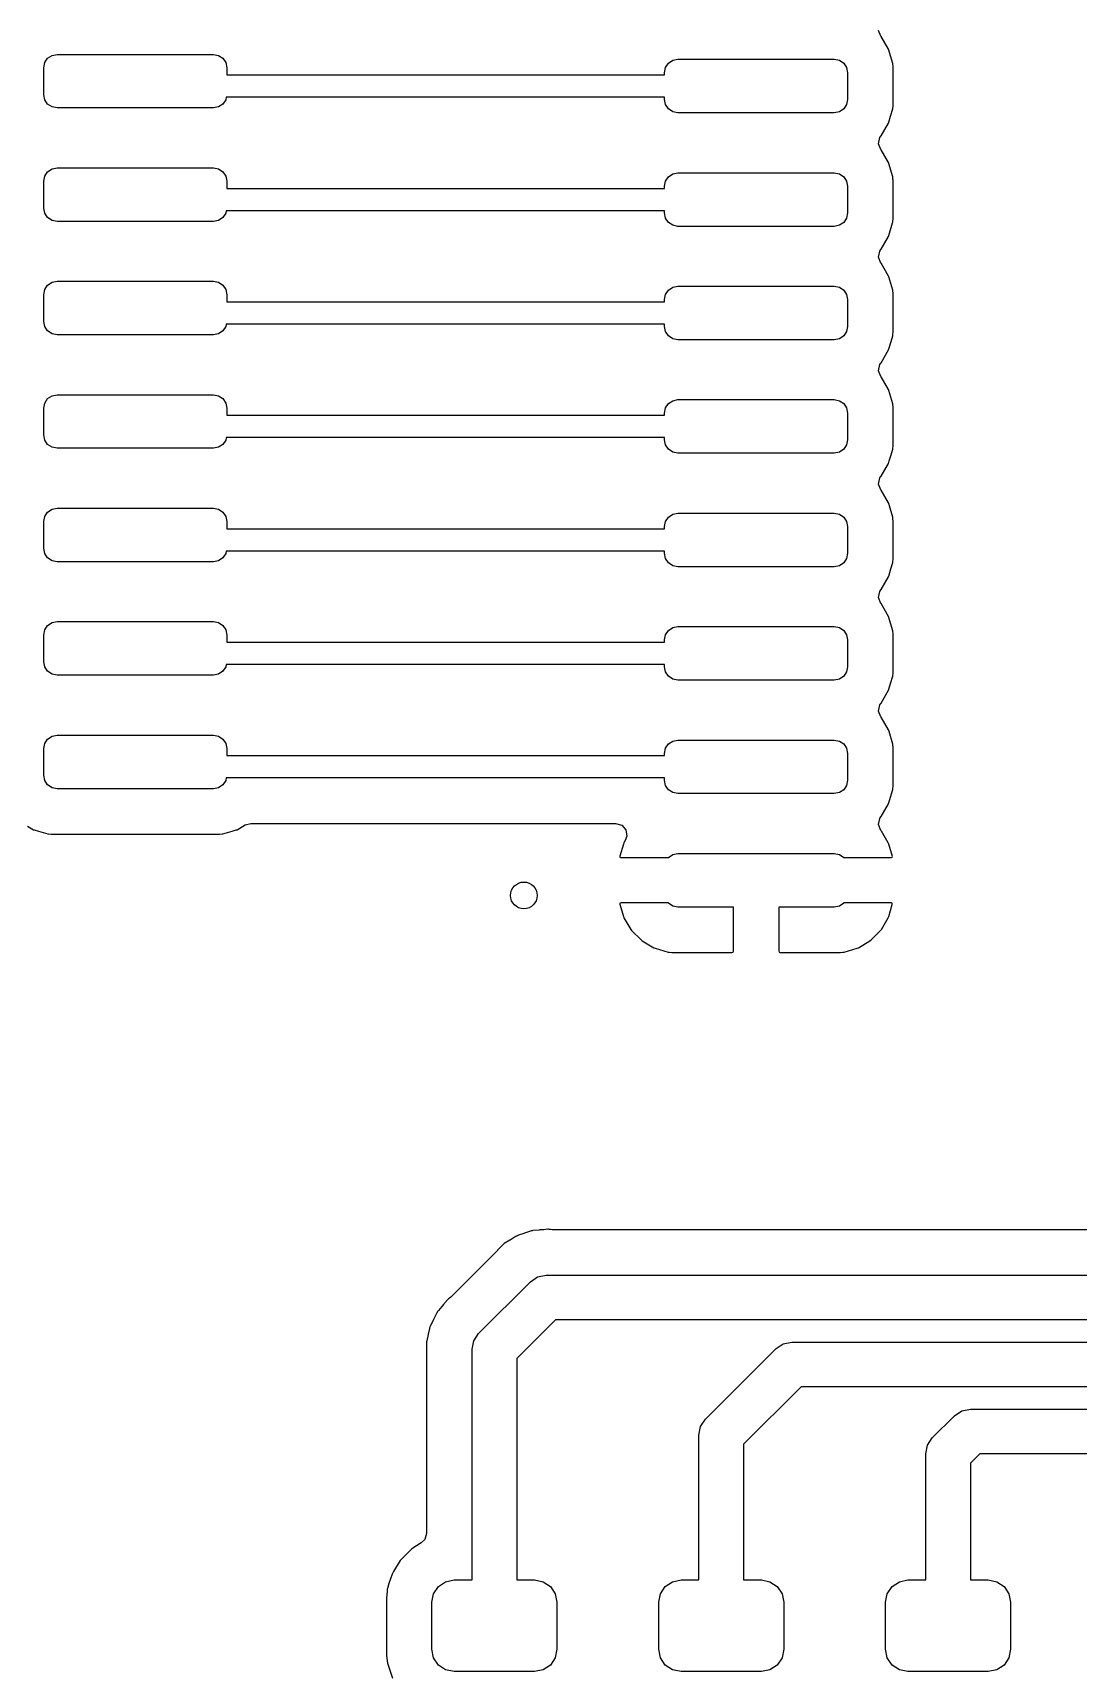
# Model space of a CAD drawing. Extents: x 1.82 to 8.48, y -4.98 to -0.82.
# Drawn here: x 5.719 to 6.179, y -4.368 to -3.645 of the extents above; entities that cross this region are included whole.
import ezdxf

# ---------------------------------------------------------------- set-up
doc = ezdxf.new("R2010")
doc.units = 0
doc.header["$MEASUREMENT"] = 0
doc.layers.add('BLACK', color=7, linetype='CONTINUOUS')

msp = doc.modelspace()

# ---------------------------------------------------------------- linework, layer by layer
at = {"layer": 'BLACK', "linetype": 'CONTINUOUS'}
for p, q in [((6.09239, -3.64687), (6.0914, -3.64434)), ((6.0925, -3.64698), (6.09239, -3.64687)), ((6.09583, -3.65261), (6.0925, -3.64698)), ((5.72515, -3.65665), (5.72707, -3.65537)), ((5.72707, -3.65537), (5.72933, -3.65492)), ((5.72933, -3.65492), (5.79823, -3.65492)), ((5.79823, -3.65492), (5.80049, -3.65537)), ((5.80049, -3.65537), (5.8024, -3.65665)), ((6.09766, -3.6589), (6.09583, -3.65261)), ((5.72343, -3.66083), (5.72387, -3.65857)), ((5.72343, -3.67264), (5.72343, -3.66083)), ((5.72387, -3.65857), (5.72515, -3.65665)), ((5.8024, -3.65665), (5.80368, -3.65857)), ((5.80368, -3.65857), (5.80413, -3.66083)), ((5.80413, -3.66083), (5.80413, -3.66398)), ((5.99705, -3.66299), (5.9975, -3.66073)), ((5.99705, -3.66398), (5.99705, -3.66299)), ((5.9975, -3.66073), (5.99878, -3.65882)), ((5.99878, -3.65882), (6.00069, -3.65754)), ((6.00069, -3.65754), (6.00295, -3.65709)), ((6.00295, -3.65709), (6.07185, -3.65709)), ((6.07185, -3.65709), (6.07411, -3.65754)), ((6.07411, -3.65754), (6.07603, -3.65882)), ((6.07603, -3.65882), (6.07731, -3.66073)), ((6.07731, -3.66073), (6.07776, -3.66299)), ((6.07776, -3.66299), (6.07776, -3.6748)), ((6.09778, -3.66037), (6.09766, -3.6589)), ((6.09778, -3.67742), (6.09778, -3.66037)), ((5.80413, -3.66398), (5.99705, -3.66398)), ((5.72387, -3.6749), (5.72343, -3.67264)), ((5.72515, -3.67681), (5.72387, -3.6749)), ((5.72707, -3.67809), (5.72515, -3.67681)), ((5.8024, -3.67681), (5.80049, -3.67809)), ((5.80368, -3.6749), (5.8024, -3.67681)), ((5.8039, -3.67382), (5.80368, -3.6749)), ((5.99705, -3.67382), (5.8039, -3.67382)), ((5.99705, -3.6748), (5.99705, -3.67382)), ((5.9975, -3.67706), (5.99705, -3.6748)), ((5.99878, -3.67898), (5.9975, -3.67706)), ((6.07731, -3.67706), (6.07603, -3.67898)), ((6.07776, -3.6748), (6.07731, -3.67706)), ((6.09776, -3.67762), (6.09777, -3.67752)), ((6.09777, -3.67752), (6.09778, -3.67742)), ((6.09777, -3.67752), (6.09777, -3.67752)), ((5.72933, -3.67854), (5.72707, -3.67809)), ((5.79823, -3.67854), (5.72933, -3.67854)), ((5.80049, -3.67809), (5.79823, -3.67854)), ((6.00069, -3.68026), (5.99878, -3.67898)), ((6.00295, -3.68071), (6.00069, -3.68026)), ((6.07185, -3.68071), (6.00295, -3.68071)), ((6.07411, -3.68026), (6.07185, -3.68071)), ((6.07603, -3.67898), (6.07411, -3.68026)), ((6.09594, -3.68482), (6.09671, -3.68215)), ((6.09671, -3.68215), (6.09766, -3.67889)), ((6.09766, -3.67889), (6.09776, -3.67762)), ((6.0914, -3.69434), (6.09194, -3.6916)), ((6.09194, -3.6916), (6.09235, -3.69097)), ((6.09235, -3.69097), (6.0925, -3.69082)), ((6.0925, -3.69082), (6.09583, -3.68518)), ((6.09583, -3.68518), (6.09594, -3.68482)), ((6.09239, -3.69687), (6.0914, -3.69434)), ((6.0925, -3.69698), (6.09239, -3.69687)), ((6.09583, -3.70261), (6.0925, -3.69698)), ((5.72515, -3.70665), (5.72707, -3.70537)), ((5.72707, -3.70537), (5.72933, -3.70492)), ((5.72933, -3.70492), (5.79823, -3.70492)), ((5.79823, -3.70492), (5.80049, -3.70537)), ((5.80049, -3.70537), (5.8024, -3.70665)), ((6.09766, -3.7089), (6.09583, -3.70261)), ((5.72343, -3.71083), (5.72387, -3.70857)), ((5.72343, -3.72264), (5.72343, -3.71083)), ((5.72387, -3.70857), (5.72515, -3.70665)), ((5.8024, -3.70665), (5.80368, -3.70857)), ((5.80368, -3.70857), (5.80413, -3.71083)), ((5.80413, -3.71083), (5.80413, -3.71398)), ((5.99705, -3.71299), (5.9975, -3.71073)), ((5.99705, -3.71398), (5.99705, -3.71299)), ((5.9975, -3.71073), (5.99878, -3.70882)), ((5.99878, -3.70882), (6.00069, -3.70754)), ((6.00069, -3.70754), (6.00295, -3.70709)), ((6.00295, -3.70709), (6.07185, -3.70709)), ((6.07185, -3.70709), (6.07411, -3.70754)), ((6.07411, -3.70754), (6.07603, -3.70882)), ((6.07603, -3.70882), (6.07731, -3.71073)), ((6.07731, -3.71073), (6.07776, -3.71299)), ((6.07776, -3.71299), (6.07776, -3.7248)), ((6.09768, -3.70916), (6.09766, -3.7089)), ((6.09775, -3.70999), (6.09768, -3.70916)), ((6.09768, -3.70916), (6.09768, -3.70916)), ((6.09778, -3.71037), (6.09775, -3.70999)), ((6.09778, -3.72742), (6.09778, -3.71037)), ((5.80413, -3.71398), (5.99705, -3.71398)), ((5.72387, -3.7249), (5.72343, -3.72264)), ((5.72515, -3.72681), (5.72387, -3.7249)), ((5.72707, -3.72809), (5.72515, -3.72681)), ((5.72933, -3.72854), (5.72707, -3.72809)), ((5.80049, -3.72809), (5.79823, -3.72854)), ((5.8024, -3.72681), (5.80049, -3.72809)), ((5.80368, -3.7249), (5.8024, -3.72681)), ((5.8039, -3.72382), (5.80368, -3.7249)), ((5.99705, -3.72382), (5.8039, -3.72382)), ((5.99705, -3.7248), (5.99705, -3.72382)), ((5.9975, -3.72706), (5.99705, -3.7248)), ((5.99878, -3.72898), (5.9975, -3.72706)), ((6.07731, -3.72706), (6.07603, -3.72898)), ((6.07776, -3.7248), (6.07731, -3.72706)), ((6.0977, -3.72838), (6.09777, -3.72752)), ((6.09777, -3.72752), (6.09778, -3.72742)), ((6.09777, -3.72752), (6.09777, -3.72752)), ((5.79823, -3.72854), (5.72933, -3.72854)), ((6.00069, -3.73026), (5.99878, -3.72898)), ((6.00295, -3.73071), (6.00069, -3.73026)), ((6.07185, -3.73071), (6.00295, -3.73071)), ((6.07411, -3.73026), (6.07185, -3.73071)), ((6.07603, -3.72898), (6.07411, -3.73026)), ((6.0925, -3.74082), (6.09583, -3.73518)), ((6.09583, -3.73518), (6.09597, -3.73472)), ((6.09597, -3.73472), (6.09759, -3.72913)), ((6.09759, -3.72913), (6.09766, -3.72889)), ((6.09766, -3.72889), (6.0977, -3.72838)), ((6.0914, -3.74434), (6.09194, -3.7416)), ((6.09194, -3.7416), (6.09235, -3.74097)), ((6.09235, -3.74097), (6.0925, -3.74082)), ((6.09239, -3.74687), (6.0914, -3.74434)), ((6.0925, -3.74698), (6.09239, -3.74687)), ((6.09583, -3.75261), (6.0925, -3.74698)), ((5.72387, -3.75857), (5.72515, -3.75665)), ((5.72515, -3.75665), (5.72707, -3.75537)), ((5.72707, -3.75537), (5.72933, -3.75492)), ((5.72933, -3.75492), (5.79823, -3.75492)), ((5.79823, -3.75492), (5.80049, -3.75537)), ((5.80049, -3.75537), (5.8024, -3.75665)), ((5.8024, -3.75665), (5.80368, -3.75857)), ((6.09592, -3.75291), (6.09583, -3.75261)), ((6.09636, -3.75443), (6.09592, -3.75291)), ((6.09592, -3.75291), (6.09592, -3.75291)), ((6.09766, -3.7589), (6.09636, -3.75443)), ((5.72343, -3.76083), (5.72387, -3.75857)), ((5.72343, -3.77264), (5.72343, -3.76083)), ((5.80368, -3.75857), (5.80413, -3.76083)), ((5.80413, -3.76083), (5.80413, -3.76398)), ((5.80413, -3.76398), (5.99705, -3.76398)), ((5.99705, -3.76299), (5.9975, -3.76073)), ((5.99705, -3.76398), (5.99705, -3.76299)), ((5.9975, -3.76073), (5.99878, -3.75882)), ((5.99878, -3.75882), (6.00069, -3.75754)), ((6.00069, -3.75754), (6.00295, -3.75709)), ((6.00295, -3.75709), (6.07185, -3.75709)), ((6.07185, -3.75709), (6.07411, -3.75754)), ((6.07411, -3.75754), (6.07603, -3.75882)), ((6.07603, -3.75882), (6.07731, -3.76073)), ((6.07731, -3.76073), (6.07776, -3.76299)), ((6.07776, -3.76299), (6.07776, -3.7748)), ((6.09768, -3.75916), (6.09766, -3.7589)), ((6.09776, -3.76018), (6.09768, -3.75916)), ((6.09768, -3.75916), (6.09768, -3.75916)), ((6.09778, -3.76037), (6.09776, -3.76018)), ((6.09778, -3.77742), (6.09778, -3.76037)), ((5.72387, -3.7749), (5.72343, -3.77264)), ((5.72515, -3.77681), (5.72387, -3.7749)), ((5.72707, -3.77809), (5.72515, -3.77681)), ((5.72933, -3.77854), (5.72707, -3.77809)), ((5.79823, -3.77854), (5.72933, -3.77854)), ((5.80049, -3.77809), (5.79823, -3.77854)), ((5.8024, -3.77681), (5.80049, -3.77809)), ((5.80368, -3.7749), (5.8024, -3.77681)), ((5.8039, -3.77382), (5.80368, -3.7749)), ((5.99705, -3.77382), (5.8039, -3.77382)), ((5.99705, -3.7748), (5.99705, -3.77382)), ((5.9975, -3.77706), (5.99705, -3.7748)), ((5.99878, -3.77898), (5.9975, -3.77706)), ((6.07731, -3.77706), (6.07603, -3.77898)), ((6.07776, -3.7748), (6.07731, -3.77706)), ((6.09766, -3.77889), (6.09773, -3.77802)), ((6.09773, -3.77802), (6.09777, -3.77752)), ((6.09777, -3.77752), (6.09778, -3.77742)), ((6.09777, -3.77752), (6.09777, -3.77752)), ((6.00069, -3.78026), (5.99878, -3.77898)), ((6.00295, -3.78071), (6.00069, -3.78026)), ((6.07185, -3.78071), (6.00295, -3.78071)), ((6.07411, -3.78026), (6.07185, -3.78071)), ((6.07603, -3.77898), (6.07411, -3.78026)), ((6.0925, -3.79082), (6.09583, -3.78518)), ((6.09583, -3.78518), (6.09622, -3.78384)), ((6.09622, -3.78384), (6.09734, -3.78)), ((6.09734, -3.78), (6.09766, -3.77889)), ((6.0914, -3.79434), (6.09194, -3.7916)), ((6.09194, -3.7916), (6.09235, -3.79097)), ((6.09235, -3.79097), (6.0925, -3.79082)), ((6.09239, -3.79687), (6.0914, -3.79434)), ((6.0925, -3.79698), (6.09239, -3.79687)), ((6.09583, -3.80261), (6.0925, -3.79698)), ((5.72387, -3.80857), (5.72515, -3.80665)), ((5.72515, -3.80665), (5.72707, -3.80537)), ((5.72707, -3.80537), (5.72933, -3.80492)), ((5.72933, -3.80492), (5.79823, -3.80492)), ((5.79823, -3.80492), (5.80049, -3.80537)), ((5.80049, -3.80537), (5.8024, -3.80665)), ((5.8024, -3.80665), (5.80368, -3.80857)), ((5.99878, -3.80882), (6.00069, -3.80754)), ((6.00069, -3.80754), (6.00295, -3.80709)), ((6.00295, -3.80709), (6.07185, -3.80709)), ((6.07185, -3.80709), (6.07411, -3.80754)), ((6.07411, -3.80754), (6.07603, -3.80882)), ((6.09592, -3.80291), (6.09583, -3.80261)), ((6.09597, -3.80308), (6.09592, -3.80291)), ((6.09592, -3.80291), (6.09592, -3.80291)), ((6.09766, -3.8089), (6.09597, -3.80308)), ((5.72343, -3.81083), (5.72387, -3.80857)), ((5.72343, -3.82264), (5.72343, -3.81083)), ((5.80368, -3.80857), (5.80413, -3.81083)), ((5.80413, -3.81083), (5.80413, -3.81398)), ((5.80413, -3.81398), (5.99705, -3.81398)), ((5.99705, -3.81299), (5.9975, -3.81073)), ((5.99705, -3.81398), (5.99705, -3.81299)), ((5.9975, -3.81073), (5.99878, -3.80882)), ((6.07603, -3.80882), (6.07731, -3.81073)), ((6.07731, -3.81073), (6.07776, -3.81299)), ((6.07776, -3.81299), (6.07776, -3.8248)), ((6.09768, -3.80916), (6.09766, -3.8089)), ((6.09776, -3.81023), (6.09768, -3.80916)), ((6.09768, -3.80916), (6.09768, -3.80916)), ((6.09778, -3.81037), (6.09776, -3.81023)), ((6.09778, -3.82742), (6.09778, -3.81037)), ((5.72387, -3.8249), (5.72343, -3.82264)), ((5.72515, -3.82681), (5.72387, -3.8249)), ((5.72707, -3.82809), (5.72515, -3.82681)), ((5.72933, -3.82854), (5.72707, -3.82809)), ((5.79823, -3.82854), (5.72933, -3.82854)), ((5.80049, -3.82809), (5.79823, -3.82854)), ((5.8024, -3.82681), (5.80049, -3.82809)), ((5.80368, -3.8249), (5.8024, -3.82681)), ((5.8039, -3.82382), (5.80368, -3.8249)), ((5.99705, -3.82382), (5.8039, -3.82382)), ((5.99705, -3.8248), (5.99705, -3.82382)), ((5.9975, -3.82706), (5.99705, -3.8248)), ((5.99878, -3.82898), (5.9975, -3.82706)), ((6.00069, -3.83026), (5.99878, -3.82898)), ((6.07603, -3.82898), (6.07411, -3.83026)), ((6.07731, -3.82706), (6.07603, -3.82898)), ((6.07776, -3.8248), (6.07731, -3.82706)), ((6.09695, -3.83134), (6.09766, -3.82889)), ((6.09766, -3.82889), (6.09769, -3.82852)), ((6.09769, -3.82852), (6.09777, -3.82752)), ((6.09777, -3.82752), (6.09778, -3.82742)), ((6.09777, -3.82752), (6.09777, -3.82752)), ((6.00295, -3.83071), (6.00069, -3.83026)), ((6.07185, -3.83071), (6.00295, -3.83071)), ((6.07411, -3.83026), (6.07185, -3.83071)), ((6.0925, -3.84082), (6.09583, -3.83518)), ((6.09583, -3.83518), (6.09614, -3.83412)), ((6.09614, -3.83412), (6.09695, -3.83134)), ((6.0914, -3.84434), (6.09194, -3.8416)), ((6.09194, -3.8416), (6.09235, -3.84097)), ((6.09235, -3.84097), (6.0925, -3.84082)), ((6.09239, -3.84687), (6.0914, -3.84434)), ((6.0925, -3.84698), (6.09239, -3.84687)), ((6.09583, -3.85261), (6.0925, -3.84698)), ((5.72387, -3.85857), (5.72515, -3.85665)), ((5.72515, -3.85665), (5.72707, -3.85537)), ((5.72707, -3.85537), (5.72933, -3.85492)), ((5.72933, -3.85492), (5.79823, -3.85492)), ((5.79823, -3.85492), (5.80049, -3.85537)), ((5.80049, -3.85537), (5.8024, -3.85665)), ((5.8024, -3.85665), (5.80368, -3.85857)), ((5.99878, -3.85882), (6.00069, -3.85754)), ((6.00069, -3.85754), (6.00295, -3.85709)), ((6.00295, -3.85709), (6.07185, -3.85709)), ((6.07185, -3.85709), (6.07411, -3.85754)), ((6.07411, -3.85754), (6.07603, -3.85882)), ((6.09592, -3.85291), (6.09583, -3.85261)), ((6.09652, -3.85497), (6.09592, -3.85291)), ((6.09592, -3.85291), (6.09592, -3.85291)), ((6.09766, -3.8589), (6.09652, -3.85497)), ((5.72343, -3.86083), (5.72387, -3.85857)), ((5.72343, -3.87264), (5.72343, -3.86083)), ((5.80368, -3.85857), (5.80413, -3.86083)), ((5.80413, -3.86083), (5.80413, -3.86398)), ((5.80413, -3.86398), (5.99705, -3.86398)), ((5.99705, -3.86299), (5.9975, -3.86073)), ((5.99705, -3.86398), (5.99705, -3.86299)), ((5.9975, -3.86073), (5.99878, -3.85882)), ((6.07603, -3.85882), (6.07731, -3.86073)), ((6.07731, -3.86073), (6.07776, -3.86299)), ((6.07776, -3.86299), (6.07776, -3.8748)), ((6.09768, -3.85916), (6.09766, -3.8589)), ((6.09775, -3.86007), (6.09768, -3.85916)), ((6.09768, -3.85916), (6.09768, -3.85916)), ((6.09778, -3.86037), (6.09775, -3.86007)), ((6.09778, -3.87742), (6.09778, -3.86037)), ((5.72387, -3.8749), (5.72343, -3.87264)), ((5.72515, -3.87681), (5.72387, -3.8749)), ((5.72707, -3.87809), (5.72515, -3.87681)), ((5.72933, -3.87854), (5.72707, -3.87809)), ((5.79823, -3.87854), (5.72933, -3.87854)), ((5.80049, -3.87809), (5.79823, -3.87854)), ((5.8024, -3.87681), (5.80049, -3.87809)), ((5.80368, -3.8749), (5.8024, -3.87681)), ((5.8039, -3.87382), (5.80368, -3.8749)), ((5.99705, -3.87382), (5.8039, -3.87382)), ((5.99705, -3.8748), (5.99705, -3.87382)), ((5.9975, -3.87706), (5.99705, -3.8748)), ((5.99878, -3.87898), (5.9975, -3.87706)), ((6.00069, -3.88026), (5.99878, -3.87898)), ((6.07603, -3.87898), (6.07411, -3.88026)), ((6.07731, -3.87706), (6.07603, -3.87898)), ((6.07776, -3.8748), (6.07731, -3.87706)), ((6.09684, -3.8817), (6.09766, -3.87889)), ((6.09766, -3.87889), (6.0977, -3.8784)), ((6.0977, -3.8784), (6.09777, -3.87752)), ((6.09777, -3.87752), (6.09778, -3.87742)), ((6.09777, -3.87752), (6.09777, -3.87752)), ((6.00295, -3.88071), (6.00069, -3.88026)), ((6.07185, -3.88071), (6.00295, -3.88071)), ((6.07411, -3.88026), (6.07185, -3.88071)), ((6.0925, -3.89082), (6.09583, -3.88518)), ((6.09583, -3.88518), (6.09594, -3.88482)), ((6.09594, -3.88482), (6.09684, -3.8817)), ((6.0914, -3.89434), (6.09194, -3.8916)), ((6.09194, -3.8916), (6.09235, -3.89097)), ((6.09235, -3.89097), (6.0925, -3.89082)), ((6.09239, -3.89687), (6.0914, -3.89434)), ((6.0925, -3.89698), (6.09239, -3.89687)), ((6.09583, -3.90261), (6.0925, -3.89698)), ((5.72343, -3.91083), (5.72387, -3.90857)), ((5.72387, -3.90857), (5.72515, -3.90665)), ((5.72515, -3.90665), (5.72707, -3.90537)), ((5.72707, -3.90537), (5.72933, -3.90492)), ((5.72933, -3.90492), (5.79823, -3.90492)), ((5.79823, -3.90492), (5.80049, -3.90537)), ((5.80049, -3.90537), (5.8024, -3.90665)), ((5.8024, -3.90665), (5.80368, -3.90857)), ((5.80368, -3.90857), (5.80413, -3.91083)), ((5.99878, -3.90882), (6.00069, -3.90754)), ((6.00069, -3.90754), (6.00295, -3.90709)), ((6.00295, -3.90709), (6.07185, -3.90709)), ((6.07185, -3.90709), (6.07411, -3.90754)), ((6.07411, -3.90754), (6.07603, -3.90882)), ((6.09766, -3.9089), (6.09583, -3.90261)), ((5.72343, -3.92264), (5.72343, -3.91083)), ((5.80413, -3.91083), (5.80413, -3.91398)), ((5.80413, -3.91398), (5.99705, -3.91398)), ((5.99705, -3.91299), (5.9975, -3.91073)), ((5.99705, -3.91398), (5.99705, -3.91299)), ((5.9975, -3.91073), (5.99878, -3.90882)), ((6.07603, -3.90882), (6.07731, -3.91073)), ((6.07731, -3.91073), (6.07776, -3.91299)), ((6.07776, -3.91299), (6.07776, -3.9248)), ((6.09778, -3.91037), (6.09766, -3.9089)), ((6.09778, -3.92742), (6.09778, -3.91037)), ((5.72387, -3.9249), (5.72343, -3.92264)), ((5.72515, -3.92681), (5.72387, -3.9249)), ((5.72707, -3.92809), (5.72515, -3.92681)), ((5.72933, -3.92854), (5.72707, -3.92809)), ((5.79823, -3.92854), (5.72933, -3.92854)), ((5.80049, -3.92809), (5.79823, -3.92854)), ((5.8024, -3.92681), (5.80049, -3.92809)), ((5.80368, -3.9249), (5.8024, -3.92681)), ((5.8039, -3.92382), (5.80368, -3.9249)), ((5.99705, -3.92382), (5.8039, -3.92382)), ((5.99705, -3.9248), (5.99705, -3.92382)), ((5.9975, -3.92706), (5.99705, -3.9248)), ((5.99878, -3.92898), (5.9975, -3.92706)), ((6.00069, -3.93026), (5.99878, -3.92898)), ((6.00295, -3.93071), (6.00069, -3.93026)), ((6.07411, -3.93026), (6.07185, -3.93071)), ((6.07603, -3.92898), (6.07411, -3.93026)), ((6.07731, -3.92706), (6.07603, -3.92898)), ((6.07776, -3.9248), (6.07731, -3.92706)), ((6.09671, -3.93217), (6.09766, -3.92889)), ((6.09766, -3.92889), (6.09778, -3.92742)), ((6.07185, -3.93071), (6.00295, -3.93071)), ((6.0925, -3.94082), (6.09583, -3.93518)), ((6.09583, -3.93518), (6.09599, -3.93465)), ((6.09599, -3.93465), (6.09671, -3.93217)), ((6.0914, -3.94434), (6.09194, -3.9416)), ((6.09239, -3.94687), (6.0914, -3.94434)), ((6.09194, -3.9416), (6.09235, -3.94097)), ((6.09235, -3.94097), (6.0925, -3.94082)), ((6.0925, -3.94698), (6.09239, -3.94687)), ((6.09583, -3.95261), (6.0925, -3.94698)), ((5.72343, -3.96083), (5.72387, -3.95857)), ((5.72387, -3.95857), (5.72515, -3.95665)), ((5.72515, -3.95665), (5.72707, -3.95537)), ((5.72707, -3.95537), (5.72933, -3.95492)), ((5.72933, -3.95492), (5.79823, -3.95492)), ((5.79823, -3.95492), (5.80049, -3.95537)), ((5.80049, -3.95537), (5.8024, -3.95665)), ((5.8024, -3.95665), (5.80368, -3.95857)), ((5.80368, -3.95857), (5.80413, -3.96083)), ((5.9975, -3.96073), (5.99878, -3.95882)), ((5.99878, -3.95882), (6.00069, -3.95754)), ((6.00069, -3.95754), (6.00295, -3.95709)), ((6.00295, -3.95709), (6.07185, -3.95709)), ((6.07185, -3.95709), (6.07411, -3.95754)), ((6.07411, -3.95754), (6.07603, -3.95882)), ((6.07603, -3.95882), (6.07731, -3.96073)), ((6.09592, -3.95291), (6.09583, -3.95261)), ((6.09603, -3.9533), (6.09592, -3.95291)), ((6.09592, -3.95291), (6.09592, -3.95291)), ((6.09766, -3.9589), (6.09603, -3.9533)), ((6.09768, -3.95916), (6.09766, -3.9589)), ((6.09777, -3.96028), (6.09768, -3.95916)), ((6.09768, -3.95916), (6.09768, -3.95916)), ((5.72343, -3.97264), (5.72343, -3.96083)), ((5.80413, -3.96083), (5.80413, -3.96398)), ((5.80413, -3.96398), (5.99705, -3.96398)), ((5.99705, -3.96299), (5.9975, -3.96073)), ((5.99705, -3.96398), (5.99705, -3.96299)), ((6.07731, -3.96073), (6.07776, -3.96299)), ((6.07776, -3.96299), (6.07776, -3.9748)), ((6.09778, -3.96037), (6.09777, -3.96028)), ((6.09778, -3.97742), (6.09778, -3.96037)), ((5.72387, -3.9749), (5.72343, -3.97264)), ((5.72515, -3.97681), (5.72387, -3.9749)), ((5.72707, -3.97809), (5.72515, -3.97681)), ((5.72933, -3.97854), (5.72707, -3.97809)), ((5.79823, -3.97854), (5.72933, -3.97854)), ((5.80049, -3.97809), (5.79823, -3.97854)), ((5.8024, -3.97681), (5.80049, -3.97809)), ((5.80368, -3.9749), (5.8024, -3.97681)), ((5.8039, -3.97382), (5.80368, -3.9749)), ((5.99705, -3.97382), (5.8039, -3.97382)), ((5.99705, -3.9748), (5.99705, -3.97382)), ((5.9975, -3.97706), (5.99705, -3.9748)), ((5.99878, -3.97898), (5.9975, -3.97706)), ((6.00069, -3.98026), (5.99878, -3.97898)), ((6.00295, -3.98071), (6.00069, -3.98026)), ((6.07185, -3.98071), (6.00295, -3.98071)), ((6.07411, -3.98026), (6.07185, -3.98071)), ((6.07603, -3.97898), (6.07411, -3.98026)), ((6.07731, -3.97706), (6.07603, -3.97898)), ((6.07776, -3.9748), (6.07731, -3.97706)), ((6.09583, -3.98518), (6.09766, -3.97889)), ((6.09766, -3.97889), (6.09769, -3.97847)), ((6.09769, -3.97847), (6.09777, -3.97752)), ((6.09777, -3.97752), (6.09778, -3.97742)), ((6.09777, -3.97752), (6.09777, -3.97752)), ((6.0925, -3.99082), (6.09583, -3.98518)), ((5.71631, -3.99506), (5.71895, -3.99662)), ((5.80861, -3.99662), (5.81214, -3.99453)), ((5.81214, -3.99453), (5.81467, -3.99384)), ((5.81467, -3.99384), (5.97549, -3.99384)), ((5.97549, -3.99384), (5.97817, -3.99463)), ((5.97817, -3.99463), (5.98, -3.99674)), ((6.09139, -3.99435), (6.09193, -3.99161)), ((6.09241, -3.99695), (6.09139, -3.99435)), ((6.09193, -3.99161), (6.09234, -3.99098)), ((6.09234, -3.99098), (6.0925, -3.99082)), ((5.71895, -3.99662), (5.71925, -3.99671)), ((5.71925, -3.99671), (5.71925, -3.99671)), ((5.71925, -3.99671), (5.72111, -3.99725)), ((5.72111, -3.99725), (5.72524, -3.99845)), ((5.72524, -3.99845), (5.7255, -3.99847)), ((5.7255, -3.99847), (5.7255, -3.99847)), ((5.7255, -3.99847), (5.72662, -3.99856)), ((5.72662, -3.99856), (5.72662, -3.99856)), ((5.72662, -3.99856), (5.72671, -3.99856)), ((5.72671, -3.99856), (5.80085, -3.99856)), ((5.80085, -3.99856), (5.80094, -3.99856)), ((5.80094, -3.99856), (5.80206, -3.99847)), ((5.80094, -3.99856), (5.80094, -3.99856)), ((5.80206, -3.99847), (5.80232, -3.99845)), ((5.80206, -3.99847), (5.80206, -3.99847)), ((5.80232, -3.99845), (5.80645, -3.99725)), ((5.80645, -3.99725), (5.80831, -3.99671)), ((5.80831, -3.99671), (5.80861, -3.99662)), ((5.80831, -3.99671), (5.80831, -3.99671)), ((5.97915, -4.00235), (5.9789, -4.00292)), ((5.97976, -4.00132), (5.97915, -4.00235)), ((5.9804, -3.99951), (5.97976, -4.00132)), ((5.98, -3.99674), (5.9804, -3.99951)), ((6.09264, -3.99726), (6.09241, -3.99695)), ((6.09566, -4.00235), (6.09264, -3.99726)), ((6.0959, -4.00292), (6.09566, -4.00235)), ((5.9789, -4.00292), (5.97736, -4.00821)), ((5.97736, -4.00821), (5.97737, -4.00877)), ((5.97737, -4.00877), (5.97765, -4.0089)), ((5.97765, -4.0089), (5.99872, -4.0089)), ((5.99872, -4.0089), (5.99878, -4.00882)), ((5.99878, -4.00882), (6.00069, -4.00754)), ((6.00069, -4.00754), (6.00295, -4.00709)), ((6.00295, -4.00709), (6.07185, -4.00709)), ((6.07185, -4.00709), (6.07411, -4.00754)), ((6.07411, -4.00754), (6.07603, -4.00882)), ((6.07603, -4.00882), (6.07608, -4.0089)), ((6.07608, -4.0089), (6.09692, -4.0089)), ((6.0975, -4.00843), (6.0959, -4.00292)), ((6.09692, -4.0089), (6.09746, -4.00874)), ((6.09746, -4.00874), (6.0975, -4.00843)), ((5.97735, -4.02905), (5.9773, -4.02937)), ((5.9773, -4.02937), (5.9789, -4.03487)), ((5.97788, -4.0289), (5.97735, -4.02905)), ((5.99872, -4.0289), (5.97788, -4.0289)), ((5.99878, -4.02898), (5.99872, -4.0289)), ((6.00069, -4.03026), (5.99878, -4.02898)), ((6.00295, -4.03071), (6.00069, -4.03026)), ((6.0274, -4.03071), (6.00295, -4.03071)), ((6.0274, -4.05018), (6.0274, -4.03071)), ((6.07185, -4.03071), (6.0474, -4.03071)), ((6.0474, -4.03071), (6.0474, -4.05)), ((6.07411, -4.03026), (6.07185, -4.03071)), ((6.07603, -4.02898), (6.07411, -4.03026)), ((6.07608, -4.0289), (6.07603, -4.02898)), ((6.09715, -4.0289), (6.07608, -4.0289)), ((6.0959, -4.03487), (6.09744, -4.02958)), ((6.09744, -4.02903), (6.09715, -4.0289)), ((6.09744, -4.02958), (6.09744, -4.02903)), ((5.9789, -4.03487), (5.97915, -4.03544)), ((5.97915, -4.03544), (5.98216, -4.04054)), ((6.09264, -4.04054), (6.09566, -4.03544)), ((6.09566, -4.03544), (6.0959, -4.03487)), ((5.98216, -4.04054), (5.98254, -4.04103)), ((5.98254, -4.04103), (5.98673, -4.04521)), ((5.98673, -4.04521), (5.98722, -4.04559)), ((5.98722, -4.04559), (5.99231, -4.04861)), ((6.08249, -4.04861), (6.08759, -4.04559)), ((6.08759, -4.04559), (6.08807, -4.04521)), ((6.08807, -4.04521), (6.09226, -4.04103)), ((6.09226, -4.04103), (6.09264, -4.04054)), ((5.99231, -4.04861), (5.99288, -4.04885)), ((5.99288, -4.04885), (5.99862, -4.05052)), ((5.99862, -4.05052), (5.99912, -4.05061)), ((5.99912, -4.05061), (6.00024, -4.0507)), ((6.00024, -4.0507), (6.00043, -4.05071)), ((6.00043, -4.05071), (6.02669, -4.05071)), ((6.02669, -4.05071), (6.02729, -4.05053)), ((6.02729, -4.05053), (6.02734, -4.05048)), ((6.02734, -4.05048), (6.0274, -4.05018)), ((6.0474, -4.05), (6.04758, -4.0506)), ((6.04758, -4.0506), (6.04763, -4.05064)), ((6.04763, -4.05064), (6.04793, -4.05071)), ((6.04793, -4.05071), (6.07437, -4.05071)), ((6.07437, -4.05071), (6.07456, -4.0507)), ((6.07456, -4.0507), (6.07568, -4.05061)), ((6.07568, -4.05061), (6.07618, -4.05052)), ((6.07618, -4.05052), (6.08192, -4.04885)), ((6.08192, -4.04885), (6.08249, -4.04861)), ((5.93118, -4.17603), (5.92902, -4.17745)), ((5.93142, -4.17587), (5.93118, -4.17603)), ((5.93118, -4.17603), (5.93118, -4.17603)), ((5.93169, -4.17577), (5.93142, -4.17587)), ((5.9319, -4.17567), (5.93169, -4.17577)), ((5.93212, -4.17557), (5.9319, -4.17567)), ((5.93237, -4.17542), (5.93212, -4.17557)), ((5.93264, -4.17533), (5.93237, -4.17542)), ((5.9351, -4.17453), (5.93264, -4.17533)), ((5.93264, -4.17533), (5.93264, -4.17533)), ((5.93526, -4.17448), (5.9351, -4.17453)), ((5.93797, -4.1735), (5.93526, -4.17448)), ((5.93825, -4.17346), (5.93797, -4.1735)), ((5.93848, -4.17341), (5.93825, -4.17346)), ((5.93872, -4.17336), (5.93848, -4.17341)), ((5.93899, -4.17327), (5.93872, -4.17336)), ((5.94186, -4.17304), (5.93899, -4.17327)), ((5.94203, -4.17302), (5.94186, -4.17304)), ((5.94248, -4.17297), (5.94203, -4.17302)), ((5.94299, -4.17291), (5.94248, -4.17297)), ((5.94314, -4.17289), (5.94299, -4.17291)), ((5.94299, -4.17291), (5.94299, -4.17291)), ((5.94346, -4.17289), (5.94314, -4.17289)), ((5.94386, -4.17288), (5.94346, -4.17289)), ((5.94564, -4.17273), (5.94386, -4.17288)), ((5.94593, -4.17271), (5.94564, -4.17273)), ((5.94564, -4.17273), (5.94564, -4.17273)), ((5.94622, -4.17275), (5.94593, -4.17271)), ((5.94678, -4.17284), (5.94622, -4.17275)), ((5.94622, -4.17275), (5.94622, -4.17275)), ((5.94752, -4.17289), (5.94678, -4.17284)), ((6.54982, -4.17289), (5.94752, -4.17289)), ((5.92341, -4.182), (5.9028, -4.20261)), ((5.9235, -4.1819), (5.92341, -4.182)), ((5.92438, -4.18098), (5.9235, -4.1819)), ((5.9256, -4.17969), (5.92438, -4.18098)), ((5.92584, -4.17953), (5.9256, -4.17969)), ((5.92596, -4.17943), (5.92584, -4.17953)), ((5.92608, -4.17932), (5.92596, -4.17943)), ((5.92641, -4.17903), (5.92608, -4.17932)), ((5.92608, -4.17932), (5.92608, -4.17932)), ((5.92887, -4.17754), (5.92641, -4.17903)), ((5.92902, -4.17745), (5.92887, -4.17754)), ((5.91509, -4.21863), (5.93792, -4.1958)), ((5.93792, -4.1958), (5.94112, -4.19366)), ((5.94112, -4.19366), (5.94488, -4.19291)), ((5.94488, -4.19291), (5.94488, -4.19291)), ((5.94488, -4.19291), (6.57073, -4.19291)), ((5.90136, -4.20382), (5.9002, -4.20519)), ((5.90154, -4.2036), (5.90136, -4.20382)), ((5.90136, -4.20382), (5.90136, -4.20382)), ((5.90177, -4.20343), (5.90154, -4.2036)), ((5.90223, -4.2031), (5.90177, -4.20343)), ((5.90177, -4.20343), (5.90177, -4.20343)), ((5.9028, -4.20261), (5.90223, -4.2031)), ((5.89647, -4.20979), (5.89525, -4.2124)), ((5.89665, -4.20957), (5.89647, -4.20979)), ((5.89677, -4.20936), (5.89665, -4.20957)), ((5.8969, -4.20917), (5.89677, -4.20936)), ((5.89703, -4.20891), (5.8969, -4.20917)), ((5.89735, -4.20853), (5.89703, -4.20891)), ((5.89889, -4.20672), (5.89735, -4.20853)), ((5.899, -4.20658), (5.89889, -4.20672)), ((5.89961, -4.20582), (5.899, -4.20658)), ((5.8997, -4.20571), (5.89961, -4.20582)), ((5.89992, -4.20548), (5.8997, -4.20571)), ((5.9002, -4.20519), (5.89992, -4.20548)), ((5.8929, -4.21908), (5.89221, -4.22187)), ((5.89293, -4.21891), (5.8929, -4.21908)), ((5.89346, -4.21638), (5.89293, -4.21891)), ((5.89352, -4.2161), (5.89346, -4.21638)), ((5.89346, -4.21638), (5.89346, -4.21638)), ((5.89364, -4.21584), (5.89352, -4.2161)), ((5.89372, -4.21561), (5.89364, -4.21584)), ((5.8938, -4.21539), (5.89372, -4.21561)), ((5.89387, -4.21511), (5.8938, -4.21539)), ((5.89517, -4.21255), (5.89387, -4.21511)), ((5.89525, -4.2124), (5.89517, -4.21255)), ((5.91295, -4.22182), (5.91509, -4.21863)), ((5.94896, -4.2126), (5.93189, -4.22967)), ((6.5748, -4.2126), (5.94896, -4.2126)), ((5.89216, -4.22264), (5.8921, -4.22292)), ((5.8921, -4.22292), (5.89211, -4.22321)), ((5.89211, -4.22321), (5.89218, -4.22597)), ((5.89217, -4.22247), (5.89216, -4.22264)), ((5.89218, -4.22231), (5.89217, -4.22247)), ((5.89219, -4.22231), (5.89218, -4.22231)), ((5.89218, -4.22597), (5.89219, -4.2261)), ((5.89221, -4.22187), (5.89219, -4.22231)), ((5.89219, -4.2261), (5.89219, -4.30674)), ((5.9122, -4.22559), (5.91295, -4.22182)), ((5.9122, -4.32726), (5.9122, -4.22559)), ((6.01509, -4.25643), (6.04619, -4.22532)), ((6.04619, -4.22532), (6.04938, -4.22319)), ((6.04619, -4.22532), (6.04619, -4.22532)), ((6.04938, -4.22319), (6.05315, -4.22244)), ((6.05315, -4.22244), (6.05315, -4.22244)), ((6.05315, -4.22244), (6.59041, -4.22244)), ((5.93189, -4.22967), (5.93189, -4.32726)), ((6.05723, -4.24213), (6.03189, -4.26746)), ((6.59449, -4.24213), (6.05723, -4.24213)), ((6.11509, -4.26469), (6.12493, -4.25485)), ((6.12493, -4.25485), (6.12812, -4.25272)), ((6.12493, -4.25485), (6.12493, -4.25485)), ((6.12812, -4.25272), (6.13189, -4.25197)), ((6.13189, -4.25197), (6.60025, -4.25197)), ((6.0122, -4.26339), (6.01295, -4.25962)), ((6.01295, -4.25962), (6.01509, -4.25643)), ((6.0122, -4.32726), (6.0122, -4.26339)), ((6.03189, -4.26746), (6.03189, -4.32726)), ((6.1122, -4.27165), (6.11295, -4.26789)), ((6.11295, -4.26789), (6.11509, -4.26469)), ((6.1122, -4.32726), (6.1122, -4.27165)), ((6.13597, -4.27165), (6.13189, -4.27573)), ((6.13189, -4.27573), (6.13189, -4.32726)), ((6.60433, -4.27165), (6.13597, -4.27165)), ((5.88983, -4.31096), (5.88566, -4.31354)), ((5.8914, -4.30942), (5.88983, -4.31096)), ((5.89219, -4.30674), (5.8914, -4.30942)), ((5.88058, -4.31872), (5.87762, -4.32353)), ((5.88074, -4.31847), (5.88058, -4.31872)), ((5.88058, -4.31872), (5.88058, -4.31872)), ((5.88566, -4.31354), (5.88074, -4.31847)), ((5.87699, -4.32467), (5.87559, -4.32888)), ((5.87708, -4.3244), (5.87699, -4.32467)), ((5.87762, -4.32353), (5.87708, -4.3244)), ((5.90056, -4.32801), (5.90433, -4.32726)), ((5.90433, -4.32726), (5.9122, -4.32726)), ((5.93189, -4.32726), (5.93976, -4.32726)), ((5.93976, -4.32726), (5.94353, -4.32801)), ((6.00056, -4.32801), (6.00433, -4.32726)), ((6.00433, -4.32726), (6.0122, -4.32726)), ((6.03189, -4.32726), (6.03976, -4.32726)), ((6.03976, -4.32726), (6.04353, -4.32801)), ((6.10056, -4.32801), (6.10433, -4.32726)), ((6.10433, -4.32726), (6.1122, -4.32726)), ((6.13189, -4.32726), (6.13976, -4.32726)), ((6.13976, -4.32726), (6.14353, -4.32801)), ((5.87475, -4.33236), (5.87447, -4.33512)), ((5.87486, -4.33128), (5.87475, -4.33236)), ((5.87489, -4.33101), (5.87486, -4.33128)), ((5.87486, -4.33128), (5.87486, -4.33128)), ((5.87559, -4.32888), (5.87489, -4.33101)), ((5.89449, -4.33711), (5.89524, -4.33334)), ((5.89524, -4.33334), (5.89737, -4.33015)), ((5.89737, -4.33015), (5.90056, -4.32801)), ((5.94353, -4.32801), (5.94672, -4.33015)), ((5.94672, -4.33015), (5.94886, -4.33334)), ((5.94886, -4.33334), (5.94961, -4.33711)), ((5.99449, -4.33711), (5.99524, -4.33334)), ((5.99524, -4.33334), (5.99737, -4.33015)), ((5.99737, -4.33015), (6.00056, -4.32801)), ((6.04353, -4.32801), (6.04672, -4.33015)), ((6.04672, -4.33015), (6.04886, -4.33334)), ((6.04886, -4.33334), (6.04961, -4.33711)), ((6.09449, -4.33711), (6.09524, -4.33334)), ((6.09524, -4.33334), (6.09737, -4.33015)), ((6.09737, -4.33015), (6.10056, -4.32801)), ((6.14353, -4.32801), (6.14672, -4.33015)), ((6.14672, -4.33015), (6.14886, -4.33334)), ((6.14886, -4.33334), (6.14961, -4.33711)), ((5.87447, -4.33512), (5.87447, -4.35976)), ((5.89449, -4.35778), (5.89449, -4.33711)), ((5.94961, -4.33711), (5.94961, -4.35778)), ((5.99449, -4.35778), (5.99449, -4.33711)), ((6.04961, -4.33711), (6.04961, -4.35778)), ((6.09449, -4.35778), (6.09449, -4.33711)), ((6.14961, -4.33711), (6.14961, -4.35778)), ((5.87447, -4.35976), (5.87448, -4.35989)), ((5.87448, -4.35989), (5.87448, -4.35989)), ((5.87448, -4.35989), (5.87455, -4.36052)), ((5.87455, -4.36052), (5.8749, -4.36392)), ((5.89524, -4.36154), (5.89449, -4.35778)), ((5.89737, -4.36474), (5.89524, -4.36154)), ((5.94886, -4.36154), (5.94672, -4.36474)), ((5.94961, -4.35778), (5.94886, -4.36154)), ((5.99524, -4.36154), (5.99449, -4.35778)), ((5.99737, -4.36474), (5.99524, -4.36154)), ((6.04886, -4.36154), (6.04672, -4.36474)), ((6.04961, -4.35778), (6.04886, -4.36154)), ((6.09524, -4.36154), (6.09449, -4.35778)), ((6.09737, -4.36474), (6.09524, -4.36154)), ((6.14886, -4.36154), (6.14672, -4.36474)), ((6.14961, -4.35778), (6.14886, -4.36154)), ((5.8749, -4.36392), (5.8771, -4.37053)), ((5.90056, -4.36687), (5.89737, -4.36474)), ((5.90433, -4.36762), (5.90056, -4.36687)), ((5.93976, -4.36762), (5.90433, -4.36762)), ((5.94353, -4.36687), (5.93976, -4.36762)), ((5.94672, -4.36474), (5.94353, -4.36687)), ((6.00056, -4.36687), (5.99737, -4.36474)), ((6.00433, -4.36762), (6.00056, -4.36687)), ((6.03976, -4.36762), (6.00433, -4.36762)), ((6.04353, -4.36687), (6.03976, -4.36762)), ((6.04672, -4.36474), (6.04353, -4.36687)), ((6.10056, -4.36687), (6.09737, -4.36474)), ((6.10433, -4.36762), (6.10056, -4.36687)), ((6.13976, -4.36762), (6.10433, -4.36762)), ((6.14353, -4.36687), (6.13976, -4.36762)), ((6.14672, -4.36474), (6.14353, -4.36687))]:
    msp.add_line(p, q, dxfattribs=at)
at = {"layer": 'BLACK'}
msp.add_circle((5.93504, -4.02559), 0.00591, dxfattribs=at)

doc.saveas('drawing.dxf')
